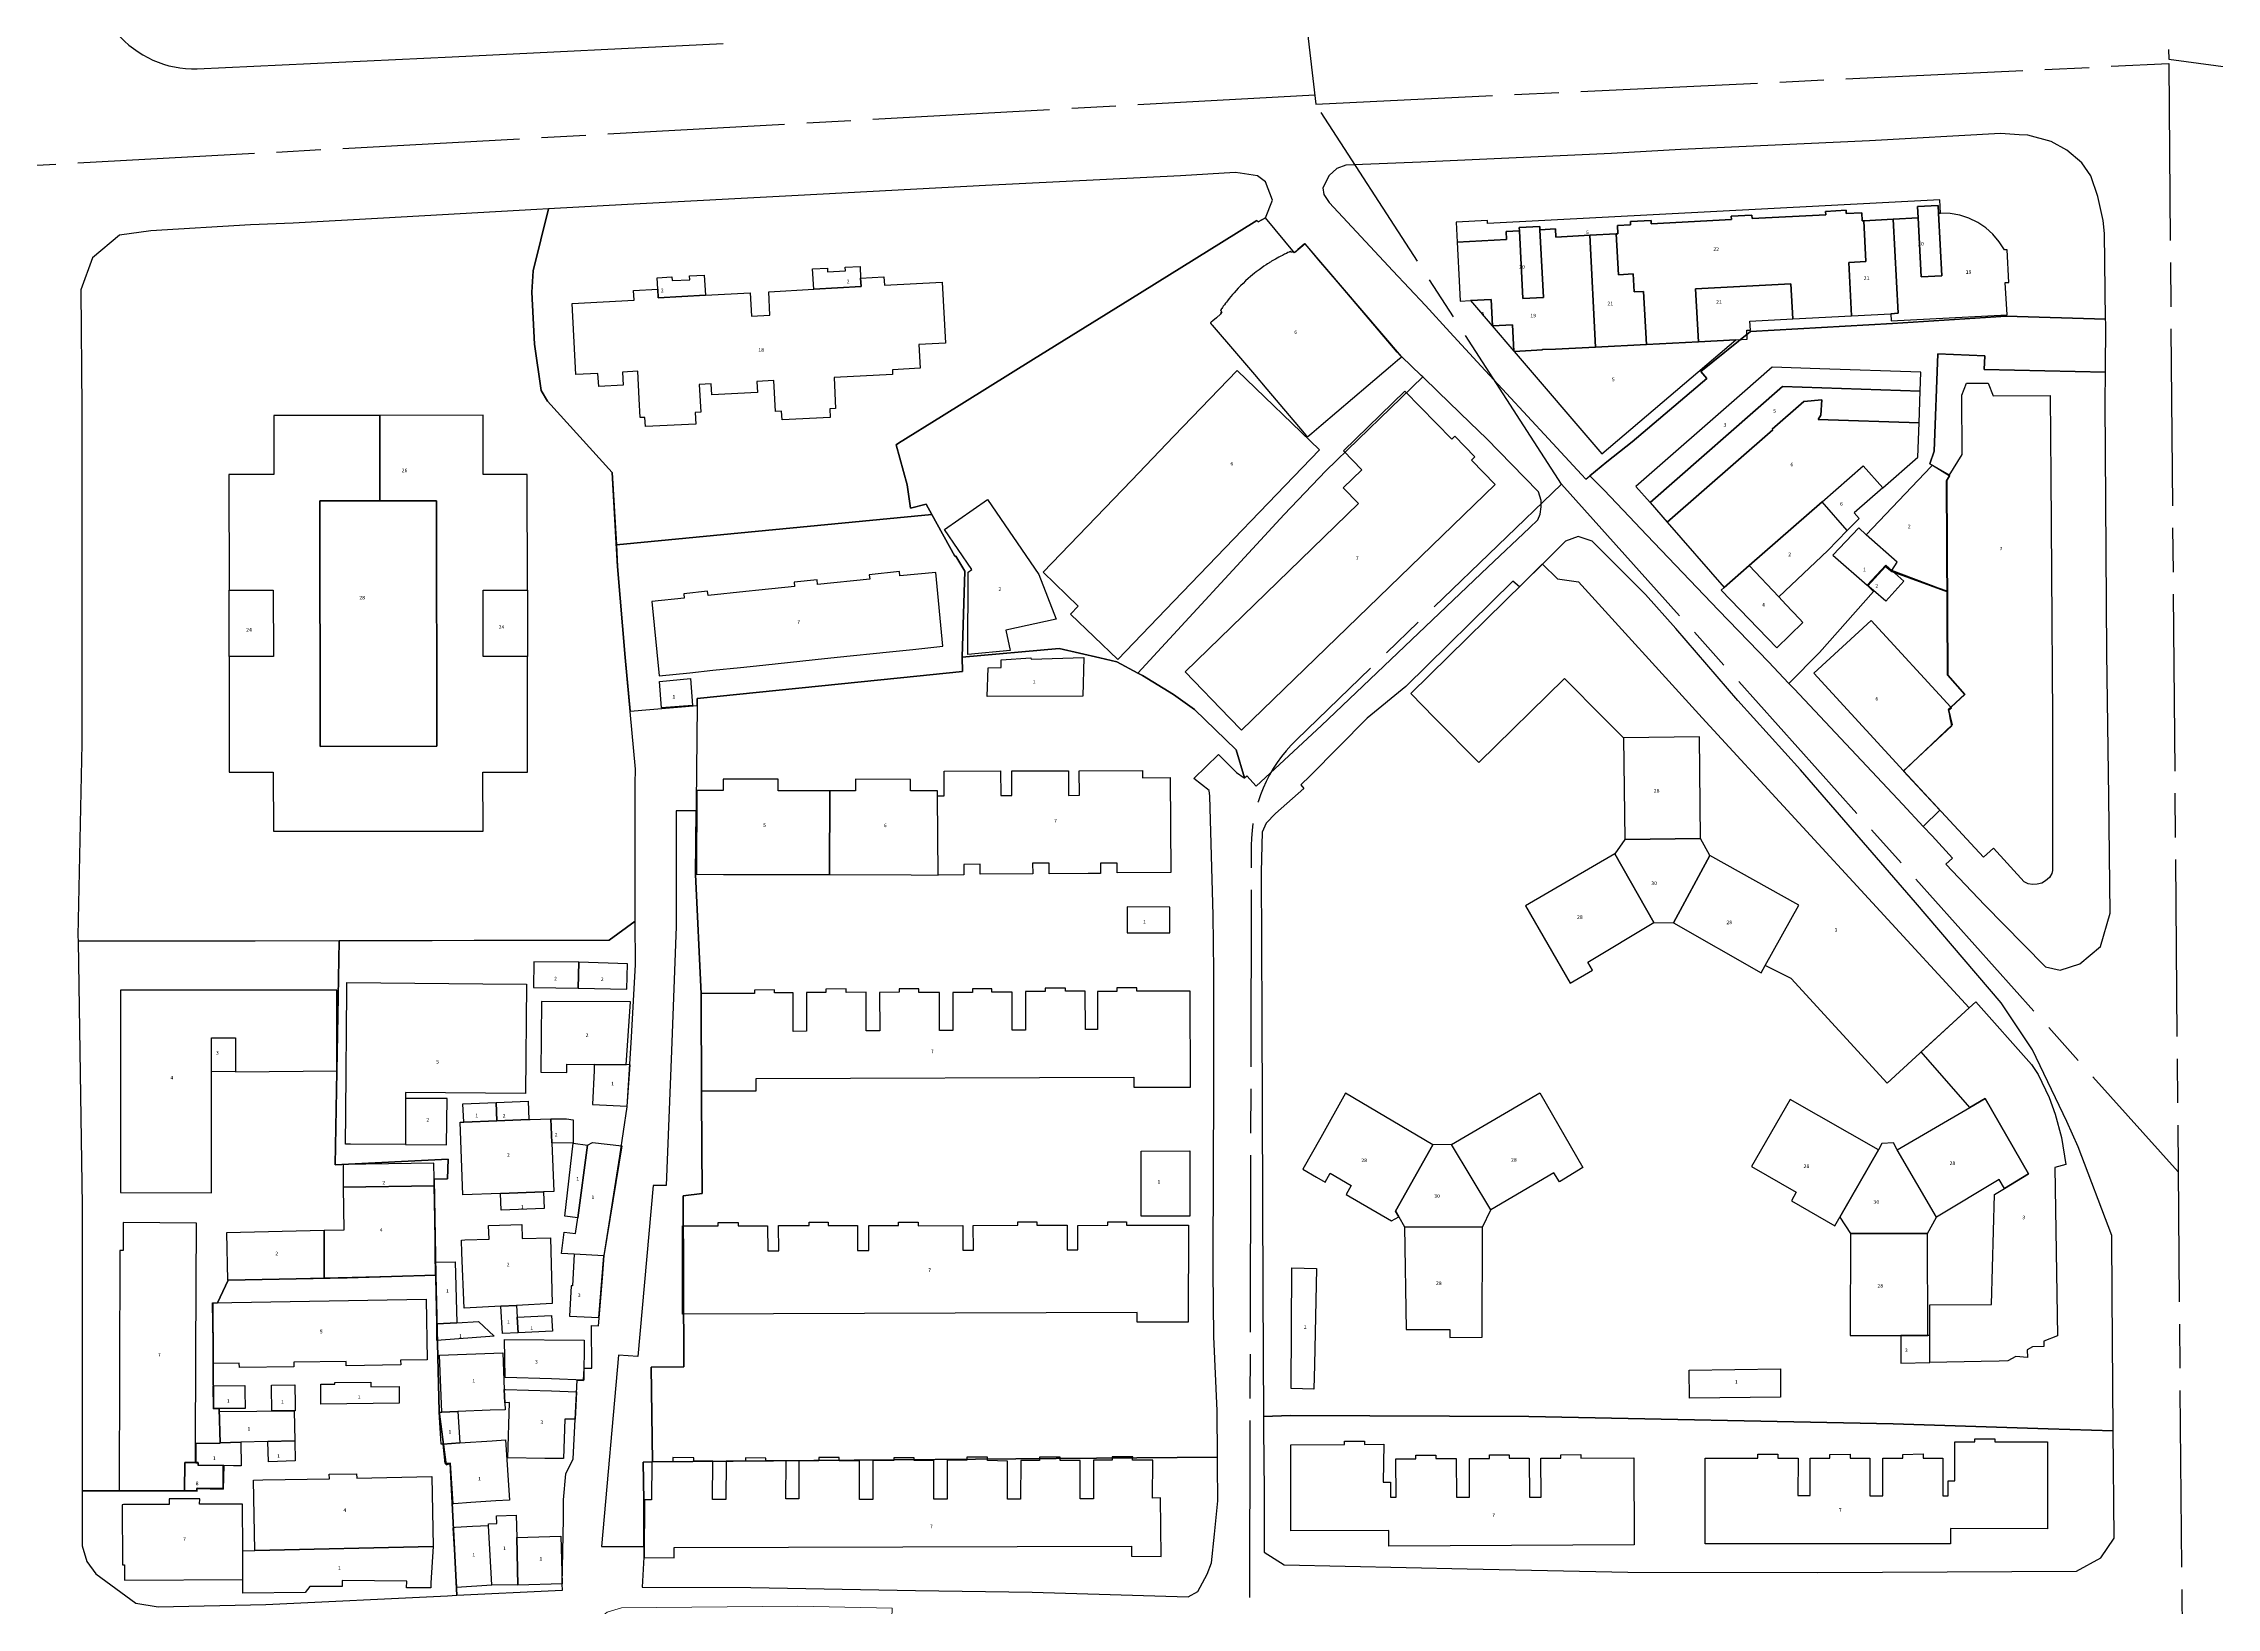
# Model space of a CAD drawing. Header units: millimetres. Extents: x 125232 to 134072, y 142885 to 152835.
# Drawn here: x 129596.7 to 129891.4, y 147879.3 to 148091.5 of the extents above; entities that cross this region are included whole.
import ezdxf

# ---------------------------------------------------------------- set-up
doc = ezdxf.new("R2010")
doc.units = ezdxf.units.MM
doc.linetypes.add('ACAD_ISO08W100', pattern=[36, 24, -3, 6, -3])
for name, color, linetype in [('buildings', 7, 'Continuous'), ('commerce', 10, 'Continuous'), ('commerce & office', 242, 'Continuous'), ('commerce and residence', 32, 'Continuous'), ('green & plaza', 80, 'Continuous'), ('layers', 7, 'Continuous'), ('residence', 2, 'Continuous'), ('residence-bad', 41, 'Continuous'), ('老城北中心线', 7, 'ACAD_ISO08W100')]:
    doc.layers.add(name, color=color, linetype=linetype)
doc.layers.add('religion', color=11, linetype='Continuous', lineweight=0)
doc.styles.add('层数', font='', dxfattribs={"height": 2})
doc.styles.get('层数').set_extended_font_data('FangSong_GB2312')

msp = doc.modelspace()

# ---------------------------------------------------------------- linework, layer by layer
at = {"layer": 'buildings', "linetype": 'Continuous', "flags": 128}
for points in [[(129825.59, 148068.03), (129828.39, 148068.18), (129828.41, 148067.73), (129838.4, 148068.25), (129838.37, 148068.7), (129841.17, 148068.85), (129841.19, 148068.4), (129843.29, 148068.51), (129843.35, 148067.41), (129843.55, 148067.42), (129847.54, 148067.64), (129850.94, 148067.81), (129850.86, 148069.36), (129853.65, 148069.51), (129853.71, 148068.44), (129853.97, 148068.45), (129853.88, 148070.27), (129792.55, 148067.03), (129792.52, 148067.47), (129788.27, 148067.24), (129788.41, 148064.52), (129795.12, 148064.87), (129795.06, 148065.97), (129796.85, 148066.06), (129796.83, 148066.51), (129799.63, 148066.66), (129799.65, 148066.21), (129801.75, 148066.32), (129801.81, 148065.22), (129806.4, 148065.47), (129809.99, 148065.66), (129810.19, 148065.67), (129810.14, 148066.76), (129811.93, 148066.86), (129811.91, 148067.31), (129814.71, 148067.46), (129814.73, 148067.01), (129825.61, 148067.58)], [(129843.55, 148067.42), (129843.35, 148067.41), (129843.29, 148068.51), (129841.19, 148068.4), (129841.17, 148068.85), (129838.37, 148068.7), (129838.4, 148068.25), (129828.41, 148067.73), (129828.39, 148068.18), (129825.59, 148068.03), (129825.61, 148067.58), (129814.73, 148067.01), (129814.71, 148067.46), (129811.91, 148067.31), (129811.93, 148066.86), (129810.14, 148066.76), (129810.19, 148065.67), (129809.99, 148065.66), (129810.29, 148060.11), (129812.28, 148060.22), (129812.41, 148057.77), (129813.71, 148057.84), (129814.09, 148050.65), (129821.13, 148051.02), (129820.75, 148058.21), (129833.68, 148058.89), (129833.94, 148054.12), (129841.92, 148054.54), (129841.54, 148061.76), (129843.84, 148061.88)], [(129847.54, 148067.64), (129843.55, 148067.42), (129843.84, 148061.88), (129841.54, 148061.76), (129841.92, 148054.54), (129847.24, 148054.82), (129848.22, 148054.87)], [(129863.01, 148063.49), (129862.63, 148063.47), (129861.93, 148064.58), (129861.08, 148065.59), (129860.1, 148066.46), (129859.01, 148067.19), (129857.83, 148067.77), (129856.58, 148068.18), (129855.29, 148068.41), (129853.97, 148068.45), (129853.71, 148068.44), (129854.15, 148059.97), (129851.36, 148059.83), (129850.94, 148067.81), (129847.54, 148067.64), (129848.22, 148054.87), (129847.24, 148054.82), (129847.29, 148053.86), (129862.99, 148054.68), (129862.76, 148059.03), (129863.25, 148059.05), (129863.01, 148063.49)], [(129853.71, 148068.44), (129853.65, 148069.51), (129850.86, 148069.36), (129850.94, 148067.81), (129851.36, 148059.83), (129854.15, 148059.97)], [(129806.4, 148065.47), (129801.81, 148065.22), (129801.75, 148066.32), (129799.65, 148066.21), (129800.14, 148057.02), (129797.34, 148056.88), (129796.85, 148066.06), (129795.06, 148065.97), (129795.12, 148064.87), (129788.41, 148064.52), (129788.74, 148058.36), (129788.84, 148056.53), (129790.24, 148056.6), (129793.04, 148056.75), (129793.23, 148053.16), (129795.93, 148053.3), (129796.11, 148049.74), (129796.14, 148049.7), (129800, 148049.91), (129800, 148050), (129801.75, 148050), (129807.2, 148050.29)], [(129799.65, 148066.21), (129799.63, 148066.66), (129796.83, 148066.51), (129796.85, 148066.06), (129797.34, 148056.88), (129800.14, 148057.02)], [(129813.71, 148057.84), (129812.41, 148057.77), (129812.28, 148060.22), (129810.29, 148060.11), (129809.99, 148065.66), (129806.4, 148065.47), (129807.2, 148050.29), (129814.09, 148050.65)], [(129780.85, 148048.97), (129780.7, 148049.15), (129780.3, 148049.62), (129772.2, 148059.12), (129769.67, 148062.08), (129767.83, 148064.25), (129767.75, 148064.34), (129767.65, 148064.26), (129766.79, 148063.52), (129766.38, 148063.17), (129766.32, 148063.12), (129766.29, 148063.09), (129766.25, 148063.13), (129766.2, 148063.2), (129766.17, 148063.24), (129766.15, 148063.26), (129766.05, 148063.18), (129765.96, 148063.1), (129765.95, 148063.12), (129765.89, 148063.19), (129765.85, 148063.24), (129765.83, 148063.26), (129765.81, 148063.25), (129765.79, 148063.24), (129765.75, 148063.23), (129765.72, 148063.21), (129765.69, 148063.2), (129765.65, 148063.18), (129765.46, 148063.1), (129765.26, 148063), (129764.98, 148062.87), (129764.71, 148062.73), (129764.48, 148062.62), (129764.25, 148062.5), (129764.01, 148062.36), (129763.77, 148062.23), (129763.59, 148062.12), (129763.41, 148062.02), (129763.24, 148061.92), (129763.08, 148061.82), (129762.98, 148061.76), (129762.88, 148061.69), (129762.69, 148061.57), (129762.49, 148061.44), (129762.21, 148061.25), (129761.94, 148061.06), (129761.55, 148060.78), (129761.17, 148060.49), (129760.92, 148060.3), (129760.68, 148060.1), (129760.37, 148059.84), (129760.07, 148059.58), (129759.72, 148059.26), (129759.37, 148058.93), (129759.05, 148058.61), (129758.73, 148058.28), (129758.44, 148057.97), (129758.15, 148057.65), (129757.94, 148057.41), (129757.74, 148057.17), (129757.5, 148056.87), (129757.26, 148056.57), (129757.13, 148056.4), (129757, 148056.23), (129756.85, 148056.02), (129756.7, 148055.82), (129756.65, 148055.74), (129756.59, 148055.66), (129756.51, 148055.54), (129756.43, 148055.42), (129756.41, 148055.39), (129756.39, 148055.36), (129756.37, 148055.33), (129756.36, 148055.31), (129756.34, 148055.29), (129756.33, 148055.27), (129756.36, 148055.24), (129756.43, 148055.15), (129756.5, 148055.07), (129756.52, 148055.05), (129756.4, 148054.95), (129756.36, 148054.92), (129756.34, 148054.9), (129756.38, 148054.86), (129756.4, 148054.83), (129756.42, 148054.81), (129756.4, 148054.8), (129756.33, 148054.73), (129755.79, 148054.27), (129755.3, 148053.86), (129755.07, 148053.67), (129754.98, 148053.59), (129754.94, 148053.55), (129754.97, 148053.51), (129755.1, 148053.36), (129755.19, 148053.26), (129758.47, 148049.4), (129760.91, 148046.55), (129762.59, 148044.57), (129765.64, 148041), (129767.67, 148038.62), (129767.89, 148038.35), (129768.06, 148038.16), (129768.11, 148038.1), (129768.16, 148038.15), (129768.44, 148038.38), (129768.71, 148038.61), (129769.98, 148039.7), (129776.33, 148045.11), (129779.39, 148047.72), (129780.33, 148048.52), (129780.82, 148048.93), (129780.85, 148048.96)], [(129707.58, 148058.5), (129707.51, 148059.65), (129710.67, 148059.82), (129710.74, 148058.69), (129718.59, 148059.11), (129719.01, 148050.83), (129715.41, 148050.64), (129715.57, 148047.42), (129711.81, 148047.22), (129711.84, 148046.59), (129703.91, 148046.18), (129704.08, 148041.95), (129703.32, 148041.92), (129703.38, 148040.74), (129696.85, 148040.42), (129696.79, 148041.6), (129695.95, 148041.56), (129695.74, 148045.75), (129693.44, 148045.63), (129693.52, 148044.14), (129687.33, 148043.82), (129687.25, 148045.31), (129685.62, 148045.23), (129685.82, 148041.44), (129685.07, 148041.4), (129685.15, 148039.85), (129678.31, 148039.5), (129678.25, 148040.75), (129677.62, 148040.72), (129677.49, 148043.26), (129677.28, 148047), (129675.22, 148046.89), (129675.32, 148045.12), (129672, 148044.95), (129671.88, 148046.71), (129668.89, 148046.55), (129668.37, 148056.19), (129676.8, 148056.64), (129676.72, 148057.98), (129679.99, 148058.16), (129680.06, 148056.96), (129686.45, 148057.32), (129692.52, 148057.66), (129692.7, 148054.46), (129695.21, 148054.6), (129695.04, 148057.8), (129701.16, 148058.14)], [(129680.06, 148056.96), (129679.99, 148058.16), (129679.9, 148059.69), (129681.9, 148059.8), (129681.93, 148059.3), (129684.33, 148059.42), (129684.3, 148059.94), (129686.3, 148060.05), (129686.45, 148057.32)], [(129701.16, 148058.14), (129701, 148060.88), (129703, 148060.99), (129703.03, 148060.49), (129705.46, 148060.63), (129705.43, 148061.12), (129707.43, 148061.24), (129707.51, 148059.65), (129707.58, 148058.5)], [(129833.68, 148058.89), (129820.75, 148058.21), (129821.13, 148051.02), (129826.2, 148051.29), (129827.76, 148051.37), (129827.7, 148052.57), (129828.18, 148052.6), (129828.12, 148053.81), (129833.94, 148054.12)], [(129793.04, 148056.75), (129790.24, 148056.6), (129796.11, 148049.74), (129795.93, 148053.3), (129793.23, 148053.16)], [(129826.2, 148051.29), (129821.13, 148051.02), (129814.09, 148050.65), (129807.2, 148050.29), (129801.75, 148050), (129800, 148049.91), (129796.14, 148049.7), (129808.04, 148035.8)], [(129742.38, 148007.91), (129750, 148015.84), (129769.73, 148036.33), (129758.56, 148047.09), (129750, 148038.19), (129744.24, 148032.2), (129732.26, 148019.74), (129737, 148015.12), (129735.98, 148014.06), (129742.38, 148007.91)], [(129851.29, 148046.89), (129837.61, 148047.34), (129831.14, 148047.55), (129827.05, 148043.97), (129812.66, 148031.38), (129814.57, 148029.2), (129832.54, 148044.92), (129851.2, 148044.31)], [(129759.18, 147998.32), (129757.55, 148000), (129751.51, 148006.22), (129775.03, 148029.06), (129772.96, 148031.2), (129775.49, 148033.64), (129772.99, 148036.21), (129781.33, 148044.3), (129787.67, 148037.8), (129788.08, 148038.19), (129790.81, 148035.38), (129790.37, 148034.95), (129793.58, 148031.63), (129759.18, 147998.32)], [(129835.43, 148042.9), (129837.86, 148043.13), (129837.73, 148041.03), (129837.39, 148040.45), (129851.06, 148040), (129851.2, 148044.31), (129832.54, 148044.92), (129814.57, 148029.2), (129816.91, 148026.52), (129831.22, 148039.05), (129831.14, 148039.14)], [(129859.8, 147981.07), (129848.97, 147992.8), (129855.5, 147998.89), (129855.29, 148000), (129855.12, 148001.06), (129855.45, 148001.37), (129855.37, 148001.45), (129857.25, 148003.2), (129854.94, 148005.77), (129854.79, 148032.15), (129855.2, 148032.81), (129855.13, 148032.85), (129856.91, 148035.73), (129856.87, 148043.78), (129857.48, 148045.37), (129859.94, 148045.39), (129860.43, 148045.4), (129861.09, 148043.68), (129868.85, 148043.74), (129868.93, 148032.68), (129868.91, 148032.68), (129869.03, 148019.69), (129869.16, 148000), (129869.16, 147980.09), (129869.15, 147979.29), (129869.05, 147978.86), (129868.76, 147978.33), (129868.23, 147977.86), (129867.69, 147977.57), (129867.06, 147977.41), (129866.44, 147977.39), (129865.84, 147977.49), (129865.3, 147977.73), (129861.14, 147982.3), (129859.8, 147981.07)], [(129642.31, 148041.02), (129627.92, 148041.01), (129627.93, 148033), (129621.84, 148032.99), (129621.85, 148017.29), (129627.85, 148017.29), (129627.86, 148008.29), (129621.86, 148008.29), (129621.88, 147992.61), (129627.85, 147992.62), (129627.86, 147984.61), (129656.3, 147984.63), (129656.29, 147992.61), (129662.34, 147992.62), (129662.32, 148008.32), (129656.32, 148008.32), (129656.31, 148017.32), (129662.31, 148017.32), (129662.3, 148033.01), (129656.32, 148033.01), (129656.31, 148041.03), (129642.31, 148041.02), (129642.31, 148029.43), (129649.98, 148029.43), (129650.01, 147996.13), (129634.21, 147996.12), (129634.18, 148029.42), (129642.31, 148029.43)], [(129850.91, 148035.36), (129851.06, 148040), (129837.39, 148040.45), (129837.73, 148041.03), (129837.86, 148043.13), (129835.43, 148042.9), (129831.14, 148039.14), (129831.22, 148039.05), (129816.91, 148026.52), (129824.65, 148017.69), (129828.04, 148020.66), (129837.9, 148029.29), (129843.5, 148034.19), (129846.14, 148031.18)], [(129843.5, 148034.19), (129846.14, 148031.18), (129842.26, 148027.79), (129842.92, 148027.04), (129841.29, 148025.41), (129837.9, 148029.29)], [(129854.87, 148017.17), (129853.71, 148017.6), (129847.39, 148019.97), (129848.07, 148021.1), (129843.88, 148024.81), (129852.7, 148034.07), (129852.87, 148034.25), (129855.13, 148032.85), (129855.2, 148032.81), (129854.79, 148032.15)], [(129634.18, 148029.42), (129634.21, 147996.12), (129650.01, 147996.13), (129649.98, 148029.43), (129634.18, 148029.42)], [(129718.87, 148025.52), (129724.7, 148029.62), (129731.66, 148019.42), (129734.04, 148013.37), (129727.2, 148011.89), (129727.8, 148009.11), (129722.05, 148008.57), (129722.08, 148019.76), (129722.58, 148020.1)], [(129832.02, 148016.42), (129838.71, 148022.7), (129841.29, 148025.41), (129837.9, 148029.29), (129828.04, 148020.66)], [(129843.88, 148024.81), (129842.87, 148025.77), (129839.36, 148022.08), (129844.02, 148017.98), (129846.57, 148020.71), (129847.39, 148019.97), (129848.07, 148021.1)], [(129791.37, 147993.94), (129785.33, 148000), (129782.13, 148003.28), (129799.97, 148020.86), (129802.01, 148018.83), (129804.86, 148018.44), (129821.63, 148000), (129857.86, 147960.64), (129846.75, 147950.44), (129833.71, 147964.64), (129830.21, 147966.41), (129834.74, 147974.59), (129822.7, 147981.33), (129821.44, 147983.64), (129821.26, 147997.43), (129810.97, 147997.3), (129808.24, 148000), (129802.98, 148005.35), (129791.37, 147993.94)], [(129824.24, 148017.33), (129831.76, 148009.5), (129833.55, 148011.22), (129835.31, 148012.92), (129834.83, 148013.43), (129833.01, 148015.38), (129832.02, 148016.42), (129828.04, 148020.66), (129824.65, 148017.69)], [(129844.02, 148017.98), (129846.57, 148020.71), (129847.39, 148019.97), (129848.99, 148018.51), (129846.55, 148015.82), (129844.87, 148017.25)], [(129680.17, 148005.67), (129684.35, 148006.11), (129687.46, 148006.44), (129691.2, 148006.83), (129694.26, 148007.15), (129701.36, 148007.89), (129704.31, 148008.2), (129711.44, 148008.95), (129714.6, 148009.28), (129718.65, 148009.7), (129717.71, 148019.72), (129712.84, 148019.24), (129712.78, 148019.84), (129708.69, 148019.4), (129708.75, 148018.8), (129701.68, 148018.1), (129701.62, 148018.7), (129698.48, 148018.4), (129698.54, 148017.8), (129693.72, 148017.3), (129691.93, 148017.12), (129686.81, 148016.59), (129686.75, 148017.17), (129683.51, 148016.82), (129683.58, 148016.22), (129679.19, 148015.76), (129680.17, 148005.67)], [(129621.85, 148017.29), (129627.85, 148017.29), (129627.86, 148008.29), (129621.86, 148008.29)], [(129656.31, 148017.32), (129662.31, 148017.32), (129662.32, 148008.32), (129656.32, 148008.32)], [(129836.77, 148006.05), (129848.97, 147992.8), (129855.5, 147998.89), (129855.29, 148000), (129855.12, 148001.06), (129855.45, 148001.37), (129855.37, 148001.45), (129844.55, 148013.21), (129836.77, 148006.05)], [(129726.57, 148007.86), (129730.59, 148008.11), (129730.65, 148007.96), (129737.79, 148008.17), (129737.64, 148002.92), (129724.68, 148002.89), (129724.81, 148006.77), (129726.56, 148006.8)], [(129684.42, 148005.31), (129684.69, 148001.65), (129680.5, 148001.37), (129680.24, 148004.9)], [(129821.44, 147983.64), (129821.26, 147997.43), (129810.97, 147997.3), (129811.16, 147983.49)], [(129703.32, 147990.08), (129696.32, 147990.11), (129696.33, 147991.66), (129688.87, 147991.66), (129688.87, 147990.15), (129685.28, 147990.15), (129685.27, 147978.77), (129688.93, 147978.76), (129692.69, 147978.75), (129696.07, 147978.74), (129699.83, 147978.73), (129703.3, 147978.72)], [(129717.95, 147990.09), (129714.27, 147990.1), (129714.27, 147991.64), (129706.81, 147991.65), (129706.81, 147990.08), (129703.32, 147990.08), (129703.3, 147978.72), (129714.36, 147978.68), (129718.01, 147978.67), (129717.95, 147989.39)], [(129749.49, 147991.88), (129749.57, 147979.02), (129742.32, 147978.98), (129742.32, 147980.29), (129740.05, 147980.28), (129740.06, 147978.87), (129739.81, 147978.87), (129738.38, 147978.86), (129733.1, 147978.83), (129733.09, 147980.29), (129730.84, 147980.27), (129730.85, 147978.84), (129723.74, 147978.8), (129723.73, 147980.12), (129721.51, 147980.11), (129721.51, 147978.69), (129718.01, 147978.67), (129717.95, 147989.39), (129718.84, 147989.4), (129718.82, 147992.75), (129726.5, 147992.78), (129726.52, 147989.44), (129728.01, 147989.44), (129728, 147992.79), (129735.69, 147992.82), (129735.71, 147989.47), (129737.19, 147989.48), (129737.17, 147992.82), (129745.72, 147992.86), (129745.73, 147991.86), (129749.49, 147991.88)], [(129811.16, 147983.49), (129809.79, 147981.56), (129815.09, 147972.23), (129817.75, 147972.19), (129822.7, 147981.33), (129821.44, 147983.64), (129811.16, 147983.49)], [(129809.79, 147981.56), (129797.67, 147974.47), (129803.75, 147964.01), (129806.79, 147965.78), (129806.13, 147966.86), (129815.09, 147972.23)], [(129817.75, 147972.19), (129829.64, 147965.39), (129830.21, 147966.41), (129834.74, 147974.59), (129822.7, 147981.33)], [(129743.66, 147974.34), (129743.65, 147970.84), (129749.43, 147970.83), (129749.44, 147974.32), (129743.66, 147974.34)], [(129669.31, 147966.83), (129663.21, 147966.91), (129663.2, 147966.42), (129663.15, 147963.83), (129663.14, 147963.43), (129669.21, 147963.31)], [(129669.31, 147966.83), (129669.21, 147963.31), (129675.81, 147963.18), (129675.91, 147966.64), (129669.31, 147966.83)], [(129607.11, 147935.61), (129619.48, 147935.56), (129619.49, 147952), (129619.49, 147956.6), (129622.74, 147956.6), (129622.74, 147951.99), (129636.45, 147952.1), (129636.49, 147963.06), (129607.14, 147963.06), (129607.11, 147935.61)], [(129637.65, 147942.17), (129637.69, 147946.35), (129637.83, 147963.09), (129637.84, 147964.1), (129656.26, 147963.9), (129662.21, 147963.84), (129662.08, 147949.04), (129645.79, 147949.18), (129645.79, 147948.34), (129645.79, 147942.1), (129638.33, 147942.16), (129637.65, 147942.17)], [(129664.23, 147961.51), (129664.13, 147951.93), (129667.66, 147951.89), (129667.66, 147952.19), (129667.67, 147952.99), (129671.38, 147952.95), (129675.71, 147952.91), (129676.28, 147961.45), (129664.23, 147961.51)], [(129685.84, 147962.58), (129685.88, 147949.38), (129693.34, 147949.39), (129693.33, 147951.07), (129744.57, 147951.26), (129744.57, 147949.87), (129752.25, 147949.89), (129752.21, 147962.92), (129744.95, 147962.91), (129744.95, 147963.36), (129742.25, 147963.35), (129742.25, 147962.87), (129739.62, 147962.87), (129739.64, 147957.73), (129738, 147957.72), (129737.98, 147962.92), (129735.28, 147962.92), (129735.28, 147963.3), (129732.54, 147963.3), (129732.54, 147962.88), (129729.86, 147962.88), (129729.88, 147957.64), (129728.08, 147957.64), (129728.07, 147962.79), (129725.31, 147962.78), (129725.31, 147963.25), (129722.66, 147963.24), (129722.66, 147962.71), (129720.02, 147962.71), (129720.03, 147957.56), (129718.22, 147957.56), (129718.21, 147962.74), (129715.41, 147962.73), (129715.41, 147963.24), (129712.73, 147963.23), (129712.73, 147962.76), (129710.09, 147962.75), (129710.1, 147957.55), (129708.28, 147957.54), (129708.27, 147962.76), (129705.55, 147962.75), (129705.55, 147963.21), (129702.79, 147963.2), (129702.79, 147962.72), (129700.15, 147962.71), (129700.16, 147957.47), (129698.36, 147957.46), (129698.35, 147962.67), (129695.81, 147962.67), (129695.81, 147963.08), (129693.1, 147963.07), (129693.1, 147962.6), (129685.84, 147962.58)], [(129857.94, 147947.15), (129851.34, 147954.66), (129857.86, 147960.64), (129858.74, 147961.45), (129866.32, 147952.97), (129867.21, 147951.62), (129868.69, 147948.49), (129869.54, 147946.23), (129870.36, 147943.08), (129870.95, 147939.38), (129869.48, 147938.99), (129869.84, 147916.14), (129867.98, 147915.44), (129867.97, 147914.72), (129866.45, 147914.65), (129865.74, 147914.26), (129865.76, 147913.23), (129864.19, 147913.35), (129863.09, 147912.76), (129861.91, 147912.73), (129859.48, 147912.68), (129852.54, 147912.53), (129852.53, 147916.21), (129852.51, 147920.36), (129860.88, 147920.4), (129861.27, 147935.33), (129862.65, 147936.16), (129865.9, 147938.11), (129860.01, 147948.35)], [(129619.49, 147956.6), (129622.74, 147956.6), (129622.74, 147951.99), (129619.49, 147952)], [(129676.24, 147952.9), (129671.38, 147952.95), (129671.35, 147952.15), (129671.13, 147947.52), (129675.85, 147947.3), (129676.24, 147952.9)], [(129645.79, 147942.1), (129651.33, 147942.05), (129651.43, 147948.33), (129645.79, 147948.34)], [(129653.57, 147947.63), (129658.09, 147947.8), (129658.19, 147945.33), (129653.69, 147945.15)], [(129658.09, 147947.8), (129662.4, 147947.97), (129662.5, 147945.49), (129658.19, 147945.33)], [(129785.12, 147942.05), (129773.29, 147949.08), (129769.91, 147943.08), (129767.49, 147938.77), (129769.33, 147937.7), (129770.5, 147937.01), (129771.17, 147938.2), (129774.04, 147936.57), (129773.35, 147935.35), (129779.49, 147931.76), (129780.52, 147932.29), (129780.07, 147933.07)], [(129787.63, 147942.11), (129799.61, 147949.12), (129805.48, 147938.97), (129802.31, 147937.05), (129801.51, 147938.26), (129792.99, 147933.24)], [(129845.55, 147941.41), (129833.6, 147948.2), (129828.34, 147939.11), (129834.41, 147935.64), (129833.75, 147934.48), (129839.65, 147931.06)], [(129848.11, 147941.4), (129857.94, 147947.15), (129860.01, 147948.35), (129865.9, 147938.11), (129862.65, 147936.16), (129861.93, 147937.35), (129853.43, 147932.25)], [(129653.19, 147945.13), (129653.69, 147945.15), (129658.19, 147945.33), (129662.5, 147945.49), (129662.67, 147945.5), (129665.51, 147945.61), (129665.63, 147942.33), (129665.88, 147935.74), (129664.5, 147935.69), (129658.68, 147935.47), (129653.57, 147935.27)], [(129665.51, 147945.61), (129667.6, 147945.61), (129668.5, 147945.47), (129668.54, 147942.29), (129665.63, 147942.33)], [(129670.48, 147942.03), (129671.15, 147942.39), (129675.11, 147941.95), (129672.69, 147927.01), (129668.66, 147927.23), (129666.92, 147927.33), (129667.28, 147930.23), (129668.85, 147930.02), (129669.14, 147932.16)], [(129668.54, 147942.29), (129670.48, 147942.03), (129669.14, 147932.16), (129667.4, 147932.37)], [(129752.18, 147932.39), (129745.56, 147932.37), (129745.54, 147941.22), (129752.16, 147941.23), (129752.18, 147932.39)], [(129785.12, 147942.05), (129780.07, 147933.07), (129780.52, 147932.29), (129781.29, 147930.92), (129791.86, 147930.9), (129792.99, 147933.24), (129787.63, 147942.11), (129785.12, 147942.05)], [(129846.03, 147942.26), (129845.55, 147941.41), (129840.33, 147932.25), (129841.76, 147930.05), (129852.2, 147930.04), (129853.43, 147932.25), (129848.11, 147941.4), (129847.58, 147942.32), (129846.03, 147942.26)], [(129649.61, 147939.6), (129637.31, 147939.39), (129637.34, 147936.31), (129649.66, 147936.52), (129649.65, 147937.42)], [(129634.75, 147930.46), (129634.74, 147924.01), (129649.87, 147924.37), (129649.81, 147927.41), (129649.79, 147929.05), (129649.74, 147931.96), (129649.66, 147936.52), (129637.34, 147936.31), (129637.4, 147930.49), (129634.75, 147930.46)], [(129658.68, 147935.47), (129664.5, 147935.69), (129664.58, 147933.41), (129658.76, 147933.19)], [(129617.45, 147931.46), (129607.49, 147931.51), (129607.48, 147927.74), (129607.03, 147927.74), (129606.96, 147895.17), (129607.56, 147895.16), (129613.75, 147895.12), (129615.81, 147895.11), (129615.85, 147898.97), (129617.3, 147898.95), (129617.31, 147901.36), (129617.31, 147901.58), (129617.41, 147923.72), (129617.45, 147930.89)], [(129634.75, 147930.46), (129621.5, 147930.11), (129621.65, 147923.7), (129634.74, 147924.01)], [(129653.37, 147929.15), (129653.85, 147929.16), (129657.11, 147929.25), (129657.06, 147931.13), (129661.54, 147931.24), (129661.59, 147929.34), (129665.43, 147929.44), (129665.66, 147920.55), (129660.85, 147920.29), (129658.73, 147920.18), (129653.73, 147919.92), (129653.44, 147927.43)], [(129683.37, 147919.1), (129683.36, 147931.09), (129688.18, 147931.09), (129688.18, 147931.55), (129690.88, 147931.55), (129690.88, 147931.1), (129694.9, 147931.1), (129694.91, 147927.69), (129696.4, 147927.69), (129696.39, 147931.11), (129700.52, 147931.11), (129700.51, 147931.57), (129703.09, 147931.57), (129703.09, 147931.12), (129707.09, 147931.12), (129707.1, 147927.72), (129708.61, 147927.73), (129708.6, 147931.12), (129712.64, 147931.13), (129712.64, 147931.58), (129715.31, 147931.59), (129715.31, 147931.1), (129721.35, 147931.14), (129721.36, 147927.76), (129722.8, 147927.76), (129722.79, 147931.14), (129728.83, 147931.15), (129728.83, 147931.61), (129731.41, 147931.61), (129731.41, 147931.16), (129735.52, 147931.15), (129735.53, 147927.8), (129736.98, 147927.8), (129736.97, 147931.14), (129741.05, 147931.17), (129741.05, 147931.63), (129743.59, 147931.63), (129743.59, 147931.17), (129750, 147931.18), (129751.98, 147931.19), (129751.93, 147918.01), (129750, 147918.01), (129745.03, 147917.99), (129745.03, 147919.3), (129683.37, 147919.1)], [(129781.29, 147930.92), (129781.49, 147917), (129787.4, 147917.03), (129787.41, 147915.93), (129791.81, 147915.96), (129791.86, 147930.9)], [(129841.76, 147930.05), (129841.71, 147916.19), (129848.59, 147916.21), (129852.24, 147916.21), (129852.2, 147930.04)], [(129649.84, 147926.13), (129652.5, 147926.21), (129652.74, 147917.94), (129650.01, 147917.78)], [(129668.66, 147927.23), (129668.42, 147922.93), (129668.25, 147922.94), (129668.02, 147918.84), (129672.02, 147918.62), (129672.69, 147927.01), (129668.66, 147927.23)], [(129765.99, 147925.37), (129769.32, 147925.27), (129769.05, 147912.24), (129768.98, 147908.93), (129765.88, 147908.99)], [(129619.6, 147920.64), (129648.57, 147921.13), (129648.74, 147912.92), (129645.12, 147912.86), (129645.13, 147912.21), (129637.74, 147912.09), (129637.73, 147912.69), (129630.63, 147912.57), (129630.64, 147911.97), (129623.25, 147911.85), (129623.24, 147912.45), (129619.74, 147912.39)], [(129658.73, 147920.18), (129660.85, 147920.29), (129660.94, 147918.67), (129661.06, 147916.58), (129658.93, 147916.47)], [(129650.01, 147917.78), (129652.74, 147917.94), (129655.68, 147918.12), (129657.8, 147916.11), (129650.05, 147915.51)], [(129660.94, 147918.67), (129665.59, 147918.91), (129665.7, 147916.8), (129661.06, 147916.58)], [(129659.2, 147915.68), (129670.02, 147915.56), (129669.96, 147910.16), (129665.59, 147910.3), (129659.29, 147910.52)], [(129852.53, 147916.21), (129852.24, 147916.21), (129848.59, 147916.21), (129848.6, 147912.44), (129852.54, 147912.53)], [(129650.39, 147913.54), (129658.99, 147913.86), (129659.18, 147908.89), (129659.24, 147907.07), (129659.28, 147906.12), (129657.28, 147906.05), (129652.89, 147905.88), (129650.7, 147905.8)], [(129819.87, 147911.52), (129832.25, 147911.66), (129832.29, 147907.82), (129819.92, 147907.68)], [(129619.7, 147909.39), (129624, 147909.44), (129624.01, 147908.74), (129624.04, 147906.32), (129619.73, 147906.28)], [(129627.6, 147909.48), (129630.78, 147909.51), (129630.81, 147906.86), (129630.82, 147905.99), (129630.43, 147905.99), (129627.64, 147905.96), (129627.64, 147906.36), (129627.61, 147908.78)], [(129634.29, 147909.58), (129636.22, 147909.6), (129636.22, 147909.82), (129641.07, 147909.89), (129641.09, 147909.23), (129644.91, 147909.27), (129644.94, 147907.03), (129634.32, 147906.9)], [(129659.18, 147908.89), (129659.35, 147908.88), (129665.57, 147908.68), (129668.97, 147908.58), (129668.79, 147904.84), (129667.4, 147904.87), (129667.23, 147899.5), (129664.67, 147899.53), (129659.68, 147899.6), (129659.87, 147907.09), (129659.24, 147907.07)], [(129620.56, 147905.89), (129630.68, 147905.99), (129630.76, 147901.89), (129627.12, 147901.8), (129623.44, 147901.72), (129620.65, 147901.65)], [(129652.89, 147905.88), (129653.16, 147901.63), (129650.9, 147901.48), (129650.61, 147901.46), (129650.37, 147905.78), (129650.7, 147905.8), (129652.89, 147905.88)], [(129617.31, 147901.58), (129620.65, 147901.65), (129623.44, 147901.72), (129623.51, 147898.54), (129622.47, 147898.54), (129621.06, 147898.55), (129617.64, 147898.57), (129617.65, 147898.95), (129617.3, 147898.95)], [(129627.12, 147901.8), (129630.76, 147901.89), (129630.81, 147899.19), (129627.2, 147899.07)], [(129650.9, 147901.48), (129653.16, 147901.63), (129657.55, 147901.92), (129659.36, 147902.04), (129659.9, 147893.88), (129658.04, 147893.76), (129654.64, 147893.53), (129652.35, 147893.38), (129652.23, 147893.37), (129651.89, 147898.86), (129651.18, 147898.82)], [(129748.16, 147894.17), (129747.11, 147894.15), (129747.13, 147899.3), (129744.4, 147899.31), (129744.41, 147899.75), (129741.63, 147899.76), (129741.63, 147899.3), (129739.1, 147899.31), (129739.08, 147894.04), (129737.28, 147894.05), (129737.3, 147899.24), (129734.58, 147899.24), (129734.59, 147899.7), (129731.76, 147899.71), (129731.75, 147899.23), (129729.23, 147899.24), (129729.2, 147894), (129727.41, 147894.01), (129727.43, 147899.17), (129724.71, 147899.25), (129724.71, 147899.7), (129721.92, 147899.71), (129721.92, 147899.27), (129719.25, 147899.28), (129719.23, 147894.01), (129717.43, 147894.02), (129717.46, 147899.21), (129714.76, 147899.23), (129714.76, 147899.61), (129712.02, 147899.62), (129712.02, 147899.23), (129709.17, 147899.23), (129709.15, 147893.95), (129707.34, 147893.95), (129707.36, 147899.19), (129704.59, 147899.2), (129704.59, 147899.63), (129701.84, 147899.65), (129701.84, 147899.18), (129699.14, 147899.2), (129699.12, 147894.05), (129697.37, 147894.06), (129697.4, 147899.2), (129694.67, 147899.21), (129694.67, 147899.58), (129691.88, 147899.59), (129691.88, 147899.16), (129689.26, 147899.17), (129689.23, 147893.95), (129687.43, 147893.96), (129687.46, 147899.16), (129684.87, 147899.17), (129684.87, 147899.62), (129682.05, 147899.63), (129682.05, 147899.08), (129679.18, 147899.1), (129679.15, 147893.89), (129678.19, 147893.89), (129678.15, 147886.08), (129682.2, 147886.06), (129682.2, 147887.42), (129744.26, 147887.62), (129744.25, 147886.25), (129748.27, 147886.23)], [(129765.85, 147901.39), (129773.13, 147901.42), (129773.13, 147901.86), (129775.85, 147901.87), (129775.85, 147901.43), (129778.46, 147901.45), (129778.4, 147896.29), (129779.38, 147896.3), (129779.39, 147894.29), (129780.13, 147894.29), (129780.11, 147899.48), (129782.81, 147899.49), (129782.81, 147899.95), (129785.54, 147899.96), (129785.53, 147899.53), (129788.3, 147899.51), (129788.33, 147894.27), (129790.09, 147894.28), (129790.07, 147899.51), (129792.78, 147899.53), (129792.78, 147899.99), (129795.47, 147900), (129795.47, 147899.54), (129798.18, 147899.55), (129798.21, 147894.26), (129799.8, 147894.27), (129799.77, 147899.56), (129802.48, 147899.57), (129802.48, 147900.03), (129805.18, 147900.05), (129805.18, 147899.58), (129812.38, 147899.62), (129812.43, 147887.79), (129779.16, 147887.64), (129779.15, 147889.73), (129765.85, 147889.71), (129765.85, 147901.39)], [(129822.07, 147899.56), (129829.18, 147899.56), (129829.18, 147900.1), (129831.9, 147900.11), (129831.9, 147899.55), (129834.65, 147899.55), (129834.64, 147894.48), (129836.29, 147894.48), (129836.27, 147899.55), (129838.98, 147899.55), (129838.98, 147900.07), (129841.71, 147900.12), (129841.71, 147899.55), (129844.38, 147899.55), (129844.38, 147894.47), (129846.15, 147894.47), (129846.15, 147899.54), (129848.84, 147899.54), (129848.84, 147900.08), (129851.63, 147900.15), (129851.63, 147899.54), (129854.28, 147899.54), (129854.27, 147894.47), (129855.02, 147894.47), (129855.03, 147896.49), (129855.9, 147896.49), (129855.9, 147901.77), (129858.63, 147901.77), (129858.63, 147902.18), (129861.32, 147902.18), (129861.32, 147901.77), (129868.49, 147901.77), (129868.48, 147889.99), (129855.34, 147890), (129855.34, 147887.94), (129822.06, 147887.96), (129822.07, 147890.76), (129822.07, 147899.56)], [(129615.85, 147898.97), (129615.81, 147895.11), (129617.51, 147895.1), (129617.53, 147895.54), (129621.04, 147895.51), (129621.06, 147898.55), (129617.64, 147898.57), (129617.65, 147898.95), (129617.3, 147898.95), (129615.85, 147898.97)], [(129649.35, 147897.06), (129649.54, 147887.56), (129625.36, 147887.04), (129625.16, 147896.58), (129626.45, 147896.6), (129635.47, 147896.77), (129635.45, 147897.37), (129639.15, 147897.45), (129639.16, 147896.85)], [(129607.37, 147893.25), (129607.42, 147885.07), (129607.68, 147885.07), (129607.69, 147883.03), (129623.73, 147883.12), (129623.71, 147887.01), (129623.68, 147893.34), (129617.83, 147893.31), (129617.87, 147894.04), (129613.75, 147894.04), (129613.75, 147893.29), (129607.55, 147893.26), (129607.37, 147893.25)], [(129657.04, 147890.63), (129658.19, 147890.7), (129658.14, 147891.73), (129660.78, 147891.84), (129660.86, 147888.8), (129661.03, 147882.33), (129657.51, 147882.37), (129657.05, 147890.4)], [(129652.69, 147882.07), (129657.51, 147882.37), (129657.05, 147890.4), (129654.85, 147890.27), (129652.55, 147890.14), (129652.18, 147890.12), (129652.69, 147882.07)], [(129660.86, 147888.8), (129666.86, 147888.97), (129667.04, 147882.5), (129661.03, 147882.33)], [(129623.71, 147887.01), (129625.36, 147887.04), (129649.54, 147887.56), (129649.2, 147882.64), (129649.21, 147881.95), (129645.94, 147881.96), (129645.95, 147882.89), (129637.2, 147882.97), (129637.2, 147882.17), (129632.8, 147882.14), (129632.19, 147881.32), (129623.74, 147881.24), (129623.74, 147882.78), (129623.73, 147883.12)]]:
    msp.add_lwpolyline(points, close=True, dxfattribs=at)
at = {"layer": 'commerce'}
for points in [[(129675.56, 148008.18), (129674.55, 148020.52), (129673.82, 148033.28), (129665.04, 148042.96), (129664.17, 148044.41), (129663.26, 148050.7), (129662.92, 148057.74), (129663.11, 148060.63), (129665.18, 148069.02), (129663.59, 148068.93), (129642.78, 148067.78), (129630.56, 148067.12), (129624.77, 148066.85), (129611.26, 148066.05), (129607.01, 148065.48), (129603.32, 148062.4), (129601.73, 148058.06), (129601.87, 148041.95), (129601.9, 147996.47), (129601.36, 147970.43), (129601.37, 147969.71), (129673.41, 147969.81), (129676.94, 147972.4), (129676.94, 147991.04), (129676.98, 147993.03)], [(129770.59, 148033.52), (129783.74, 148046.23), (129783.53, 148046.44), (129780.87, 148049.01), (129767.8, 148064.28), (129766.34, 148063.09), (129762.42, 148067.83), (129761.41, 148067.27), (129761.23, 148067.46), (129756.47, 148064.47), (129744.02, 148056.76), (129730.95, 148048.67), (129718.47, 148040.87), (129712.65, 148037.24), (129712.34, 148037.03), (129713.84, 148031.62), (129714.29, 148028.44), (129716.38, 148028.97), (129717.15, 148027.57), (129720.28, 148021.91), (129720.4, 148021.91), (129721.62, 148019.9), (129721.28, 148008.22), (129734.43, 148009.41), (129739.96, 148008.14), (129742.24, 148007.58), (129745.11, 148006.06), (129764.94, 148027.56)], [(129852.53, 148034.45), (129853.13, 148036.15), (129853.61, 148049.37), (129859.96, 148049.11), (129859.88, 148047.24), (129876.34, 148046.88), (129876.37, 148053.53), (129876.36, 148054.07), (129862.87, 148054.49), (129847.44, 148053.48), (129828.22, 148052.41), (129821.48, 148046.96), (129822.27, 148046.03), (129812.16, 148037.42), (129808.73, 148034.7), (129806.42, 148032.8), (129808.31, 148030.91), (129810.94, 148028.15), (129814.16, 148024.77), (129823.87, 148014.59), (129830.62, 148007.57), (129833.42, 148004.64), (129837.54, 148008.87), (129844.88, 148017.15), (129844.13, 148017.9), (129846.51, 148020.54), (129847.39, 148019.85), (129854.91, 148017.1), (129854.85, 148032.16), (129855.19, 148032.89)], [(129876.39, 148029.33), (129876.32, 148042.81), (129876.34, 148046.88), (129859.88, 148047.24), (129859.96, 148049.11), (129853.61, 148049.37), (129853.13, 148036.15), (129852.53, 148034.45), (129855.19, 148032.89), (129854.85, 148032.16), (129854.96, 148005.79), (129857.26, 148003.15), (129855.42, 148001.46), (129855.06, 148001.1), (129855.56, 147999.02), (129849.18, 147993), (129848.95, 147992.76), (129853.88, 147987.45), (129851.62, 147985.26), (129852.82, 147983.98), (129855.6, 147980.95), (129854.69, 147980.15), (129860, 147974.56), (129865.24, 147969.25), (129868.21, 147966.22), (129870.2, 147965.76), (129872.85, 147966.6), (129875.68, 147968.97), (129876.97, 147973.48), (129876.8, 147989.26), (129876.53, 148008.77)], [(129636.8, 147969.76), (129601.37, 147969.71), (129601.91, 147933.84), (129601.91, 147895.15), (129615.84, 147895.15), (129617.5, 147895.16), (129617.5, 147895.46), (129621.07, 147895.36), (129621.14, 147898.56), (129617.64, 147898.63), (129617.67, 147898.93), (129617.33, 147898.93), (129617.33, 147901.56), (129620.64, 147901.59), (129620.53, 147906.28), (129619.73, 147906.24), (129619.69, 147912.68), (129619.63, 147920.6), (129620.28, 147920.63), (129621.74, 147923.71), (129637.86, 147924.03), (129649.88, 147924.37), (129649.67, 147937.39), (129651.5, 147937.44), (129651.57, 147940.12), (129636.23, 147939.34)]]:
    msp.add_lwpolyline(points, close=True, dxfattribs=at)
at = {"layer": 'commerce & office'}
msp.add_lwpolyline([(129606.62, 148092.9, 0.22754), (129617.52, 148088.02), (129652.13, 148089.65), (129688.85, 148091.48)], format="xyb", dxfattribs=at)
msp.add_lwpolyline([(129828.22, 148052.41), (129847.44, 148053.48), (129862.87, 148054.49), (129876.36, 148054.07), (129876.22, 148065.7), (129876.05, 148067.47), (129875.31, 148070.73), (129874.36, 148073.54), (129873.12, 148075.27), (129871.1, 148077.01), (129868.99, 148078.16), (129865.81, 148079.03), (129864.66, 148079.07), (129862.1, 148079.24), (129844.34, 148078.25), (129818.76, 148077.1), (129809.34, 148076.56), (129783.49, 148075.38), (129773.33, 148074.96), (129772.09, 148074.53), (129771.05, 148073.58), (129770.21, 148071.91), (129770.34, 148070.99), (129771.05, 148069.9), (129779.71, 148060.65), (129784.1, 148055.91), (129787.43, 148052.31), (129791.65, 148047.71), (129795.11, 148043.99), (129800.8, 148037.86), (129805.29, 148033), (129805.86, 148032.39), (129806.42, 148032.8), (129808.73, 148034.7), (129812.16, 148037.42), (129822.27, 148046.03), (129821.48, 148046.96)], close=True, dxfattribs=at)
at = {"layer": 'commerce and residence'}
for points in [[(129792.58, 148020.41), (129798.21, 148025.78), (129799.36, 148026.87), (129799.66, 148027.61), (129799.8, 148028.63), (129799.8, 148029.48), (129799.44, 148030.63), (129797.57, 148032.6), (129792.41, 148037.88), (129790.19, 148040.02), (129785.86, 148044.22), (129783.74, 148046.23), (129770.59, 148033.52), (129764.94, 148027.56), (129745.11, 148006.06), (129745.73, 148005.74), (129749.95, 148003.16), (129752.79, 148001.14), (129758.43, 147995.65), (129759.57, 147991.87), (129759.91, 147992.11), (129761.15, 147990.73), (129770.02, 147998.96)], [(129854.96, 148005.79), (129854.91, 148017.1), (129847.39, 148019.85), (129846.51, 148020.54), (129844.13, 148017.9), (129844.88, 148017.15), (129837.54, 148008.87), (129833.42, 148004.64), (129834.11, 148003.91), (129848.84, 147988.24), (129851.62, 147985.26), (129853.88, 147987.45), (129848.95, 147992.76), (129849.18, 147993), (129855.56, 147999.02), (129855.06, 148001.1), (129855.42, 148001.46), (129857.26, 148003.15)], [(129877.4, 147903.26), (129868.59, 147903.56), (129847.54, 147904.23), (129798.13, 147905.19), (129765.8, 147905.34), (129762.15, 147905.2), (129762.19, 147897.58), (129762.22, 147896.82), (129762.22, 147886.82), (129764.93, 147885.07), (129789.76, 147884.55), (129811.57, 147884.11), (129837.34, 147884.05), (129872.42, 147884.24), (129875.71, 147886.05), (129877.51, 147888.69)], [(129755.95, 147893.76), (129755.91, 147898.64), (129755.9, 147899.69), (129679.27, 147899.06), (129678.02, 147899.03), (129678.1, 147893.82), (129678.1, 147887.58), (129678.1, 147886.13), (129677.9, 147882.07), (129692.61, 147882), (129714.95, 147881.63), (129730.77, 147881.36), (129751.94, 147880.77), (129753.26, 147881.45), (129754.49, 147883.82), (129755.09, 147885.37), (129755.5, 147889.25)]]:
    msp.add_lwpolyline(points, close=True, dxfattribs=at)
at = {"layer": 'green & plaza'}
msp.add_lwpolyline([(129685.94, 147948.6), (129685.88, 147962.57), (129685.13, 147978.75), (129685.21, 147987.36), (129682.49, 147987.36), (129682.49, 147971.68), (129681.87, 147954.81), (129681.15, 147936.56), (129679.38, 147936.56), (129677.3, 147913.37), (129674.68, 147913.52), (129672.36, 147887.58), (129678.1, 147887.58), (129678.1, 147893.82), (129678.02, 147899.03), (129679.27, 147899.06), (129679.09, 147911.9), (129683.51, 147911.97), (129683.45, 147935.16), (129686, 147935.47)], close=True, dxfattribs=at)
at = {"layer": 'religion'}
msp.add_lwpolyline([(129711.34, 147865.7), (129711.8, 147879.22), (129698.97, 147879.47), (129675.08, 147879.26), (129673.12, 147878.68), (129671.11, 147877.05), (129670.02, 147876.12), (129670.6, 147852.18), (129670.8, 147846.72), (129686.79, 147846.54), (129686.72, 147841.81), (129687.83, 147841.74), (129687.63, 147839.48), (129693.01, 147839.28), (129693.07, 147842.41), (129693.55, 147842.41), (129693.61, 147844.22), (129710.44, 147844.14)], close=True, dxfattribs=at)
at = {"layer": 'residence'}
for points in [[(129730.95, 148048.67), (129744.02, 148056.76), (129756.47, 148064.47), (129761.23, 148067.46), (129761.41, 148067.27), (129762.42, 148067.83), (129763.35, 148070.21), (129762.44, 148072.71), (129761.32, 148073.52), (129759, 148073.87), (129758.3, 148073.95), (129750.9, 148073.52), (129724.46, 148072.2), (129699.02, 148070.86), (129675.88, 148069.64), (129665.18, 148069.02), (129663.11, 148060.63), (129662.92, 148057.74), (129663.26, 148050.7), (129664.17, 148044.41), (129665.04, 148042.96), (129673.82, 148033.28), (129674.38, 148023.45), (129717.15, 148027.57), (129716.38, 148028.97), (129714.29, 148028.44), (129713.84, 148031.62), (129712.34, 148037.03), (129712.65, 148037.24), (129718.47, 148040.87)], [(129850.59, 147974.93), (129834.98, 147992.94), (129826.48, 148002.34), (129818.08, 148012.1), (129813.96, 148016.74), (129806.74, 148023.95), (129804.81, 148024.6), (129803.12, 148023.95), (129796.87, 148017.76), (129795.97, 148018.54), (129781.47, 148004.24), (129776.19, 147999.93), (129768.46, 147992.13), (129767.23, 147990.9), (129767.61, 147990.42), (129763.77, 147987.03), (129762.52, 147985.71), (129761.95, 147984.46), (129761.85, 147979.1), (129761.94, 147959.37), (129762.06, 147922.17), (129762.15, 147905.2), (129765.8, 147905.34), (129798.13, 147905.19), (129847.54, 147904.23), (129868.59, 147903.56), (129877.4, 147903.26), (129877.27, 147921.68), (129877.21, 147929.76), (129872.63, 147941.8), (129871.09, 147945.21), (129866.44, 147954.97), (129862.18, 147961.34)], [(129755.42, 147965.61), (129755.33, 147973.22), (129754.85, 147989.36), (129754.79, 147990.12), (129752.71, 147991.76), (129756.05, 147995.04), (129758.48, 147992.58), (129759.53, 147991.85), (129759.57, 147991.87), (129758.43, 147995.65), (129752.79, 148001.14), (129749.95, 148003.16), (129745.73, 148005.74), (129745.11, 148006.06), (129742.24, 148007.58), (129739.96, 148008.14), (129734.43, 148009.41), (129721.28, 148008.22), (129721.32, 148006.28), (129712.91, 148005.44), (129685.32, 148002.63), (129685.32, 148001.68), (129685.21, 147988.41), (129685.13, 147978.75), (129685.88, 147962.57), (129685.94, 147948.6), (129686, 147935.47), (129683.45, 147935.16), (129683.51, 147911.97), (129679.09, 147911.9), (129679.27, 147899.06), (129755.9, 147899.69), (129755.87, 147905.98), (129755.41, 147916.06), (129755.32, 147924.99), (129755.37, 147939.76), (129755.42, 147948.48)]]:
    msp.add_lwpolyline(points, close=True, dxfattribs=at)
at = {"layer": 'residence-bad'}
for points in [[(129721.62, 148019.9), (129720.4, 148021.91), (129720.28, 148021.91), (129717.15, 148027.57), (129674.38, 148023.45), (129674.55, 148020.52), (129675.56, 148008.18), (129676.24, 148000.88), (129685.32, 148001.68), (129685.32, 148002.63), (129712.91, 148005.44), (129721.32, 148006.28), (129721.28, 148008.22)], [(129675.85, 147947.24), (129676.43, 147956.66), (129676.98, 147966.55), (129676.94, 147972.4), (129673.41, 147969.81), (129636.8, 147969.76), (129636.23, 147939.34), (129651.57, 147940.12), (129651.5, 147937.44), (129649.67, 147937.39), (129649.88, 147924.37), (129650.33, 147905.87), (129651.28, 147898.66), (129651.83, 147898.82), (129652.75, 147880.96), (129666.07, 147881.59), (129667.06, 147881.64), (129667.04, 147882.47), (129667.21, 147891.32), (129667.23, 147893.93), (129667.54, 147897.42), (129668.53, 147899.45), (129669.08, 147910.12), (129669.94, 147910.09), (129670.02, 147911.78), (129671.04, 147911.78), (129671.02, 147917.55), (129671.98, 147917.49), (129672.48, 147923.96), (129672.74, 147927.04), (129674.83, 147940.55)], [(129651.83, 147898.82), (129651.28, 147898.66), (129650.33, 147905.87), (129649.88, 147924.37), (129637.86, 147924.03), (129621.74, 147923.71), (129620.28, 147920.63), (129619.63, 147920.6), (129619.69, 147912.68), (129619.73, 147906.24), (129620.53, 147906.28), (129620.64, 147901.59), (129617.33, 147901.56), (129617.33, 147898.93), (129617.67, 147898.93), (129617.64, 147898.63), (129621.14, 147898.56), (129621.07, 147895.36), (129617.5, 147895.46), (129617.5, 147895.16), (129615.84, 147895.15), (129601.91, 147895.15), (129601.92, 147887.66), (129602.56, 147885.53), (129603.79, 147883.86), (129609.21, 147879.91), (129612.26, 147879.37), (129626.84, 147879.73), (129651.47, 147880.9), (129652.75, 147880.96)]]:
    msp.add_lwpolyline(points, close=True, dxfattribs=at)
at = {"layer": '老城北中心线', "linetype": 'ACAD_ISO08W100', "lineweight": 25}
for p, q in [((129875.5, 148378.5), (129884.92, 148089.35)), ((129751.01, 148239.43), (129769.23, 148083.26)), ((129769.23, 148083.26), (129884.92, 148088.75)), ((129884.92, 148089.35), (130201.14, 148046.76)), ((129884.92, 148088.75), (129888.79, 147633.21)), ((129802.57, 148031.71), (129769.23, 148083.26)), ((129802.57, 148031.71), (129886.2, 147938.39))]:
    msp.add_line(p, q, dxfattribs=at)
msp.add_lwpolyline([(129769.09, 148084.45), (129587.03, 148074.43)], dxfattribs=at)
msp.add_lwpolyline([(129769.09, 148084.45), (129587.03, 148074.43)], dxfattribs=at)
at = {"layer": '老城北中心线', "linetype": 'ACAD_ISO08W100', "lineweight": 25, "flags": 128}
msp.add_lwpolyline([(129802.57, 148031.71), (129766.61, 147997.01, 0.202968), (129760.49, 147982.67), (129760.24, 147878.08)], format="xyb", dxfattribs=at)

# ---------------------------------------------------------------- texts
at = {"layer": 'layers', "linetype": 'Continuous', "style": '层数'}
for s, p in [('5', (129805.89, 148065.61)), ('20', (129850.93, 148064.06)), ('22', (129823.15, 148063.33)), ('2', (129705.63, 148058.94)), ('20', (129796.82, 148060.92)), ('21', (129843.55, 148059.38)), ('19', (129857.39, 148060.22)), ('2', (129680.41, 148057.73)), ('21', (129808.8, 148055.96)), ('21', (129823.54, 148056.18)), ('5', (129791.72, 148054.58)), ('19', (129798.34, 148054.32)), ('18', (129693.63, 148049.66)), ('6', (129766.31, 148052.08)), ('5', (129809.4, 148045.65)), ('5', (129831.27, 148041.37)), ('3', (129824.54, 148039.49)), ('26', (129645.26, 148033.31)), ('6', (129757.65, 148034.23)), ('6', (129833.6, 148034.11)), ('6', (129840.34, 148028.78)), ('2', (129849.54, 148025.71)), ('7', (129774.66, 148021.4)), ('2', (129833.31, 148021.92)), ('1', (129843.46, 148019.88)), ('7', (129861.98, 148022.7)), ('2', (129726.2, 148017.2)), ('2', (129845.13, 148017.63)), ('28', (129639.51, 148016.05)), ('4', (129829.77, 148015.08)), ('24', (129624.17, 148011.69)), ('24', (129658.41, 148012.07)), ('7', (129698.92, 148012.75)), ('1', (129681.98, 148002.6)), ('1', (129730.84, 148004.66)), ('6', (129845.13, 148002.34)), ('28', (129815.08, 147989.85)), ('5', (129694.29, 147985.19)), ('6', (129710.66, 147985.16)), ('7', (129733.76, 147985.77)), ('30', (129814.74, 147977.31)), ('28', (129804.67, 147972.71)), ('1', (129745.81, 147972.08)), ('28', (129824.93, 147972)), ('3', (129839.6, 147970.97)), ('2', (129665.93, 147964.37)), ('2', (129672.27, 147964.27)), ('2', (129670.21, 147956.7)), ('3', (129620.08, 147954.31)), ('5', (129649.93, 147953.1)), ('7', (129717.04, 147954.5)), ('4', (129613.9, 147950.93)), ('1', (129673.68, 147950.13)), ('2', (129648.61, 147945.19)), ('1', (129655.25, 147945.81)), ('2', (129658.95, 147945.75)), ('2', (129666.02, 147943.18)), ('2', (129659.54, 147940.44)), ('28', (129775.41, 147939.72)), ('28', (129795.72, 147939.78)), ('28', (129835.39, 147938.92)), ('28', (129855.2, 147939.33)), ('2', (129642.63, 147936.69)), ('1', (129668.94, 147937.22)), ('1', (129671.01, 147934.7)), ('1', (129747.77, 147936.8)), ('30', (129785.3, 147934.88)), ('1', (129661.43, 147933.41)), ('30', (129844.87, 147934.08)), ('3', (129865.06, 147931.97)), ('4', (129642.3, 147930.27)), ('2', (129628.12, 147927.08)), ('2', (129659.51, 147925.58)), ('7', (129716.68, 147924.81)), ('28', (129785.54, 147923.05)), ('28', (129845.41, 147922.69)), ('1', (129651.29, 147921.99)), ('3', (129669.15, 147921.43)), ('1', (129659.55, 147917.79)), ('1', (129662.71, 147916.93)), ('1', (129767.6, 147917.15)), ('5', (129634.17, 147916.49)), ('1', (129653.05, 147915.87)), ('3', (129849.14, 147913.95)), ('7', (129612.2, 147913.31)), ('3', (129663.34, 147912.38)), ('1', (129654.84, 147909.83)), ('1', (129826.08, 147909.67)), ('1', (129621.55, 147907.08)), ('1', (129628.89, 147906.95)), ('1', (129639.3, 147907.61)), ('1', (129624.35, 147903.3)), ('1', (129651.62, 147902.89)), ('3', (129664.07, 147904.19)), ('1', (129619.65, 147899.31)), ('1', (129628.38, 147899.61)), ('1', (129655.63, 147896.54)), ('8', (129617.33, 147895.89)), ('4', (129637.35, 147892.25)), ('7', (129793.17, 147891.58)), ('7', (129840.18, 147892.25)), ('7', (129615.63, 147888.32)), ('7', (129716.9, 147890.04)), ('1', (129636.62, 147884.4)), ('1', (129654.84, 147886.23)), ('1', (129659.03, 147887.09)), ('1', (129663.95, 147885.65))]:
    msp.add_text(s, height=0.5, dxfattribs=at).set_placement(p)

doc.saveas('drawing.dxf')
